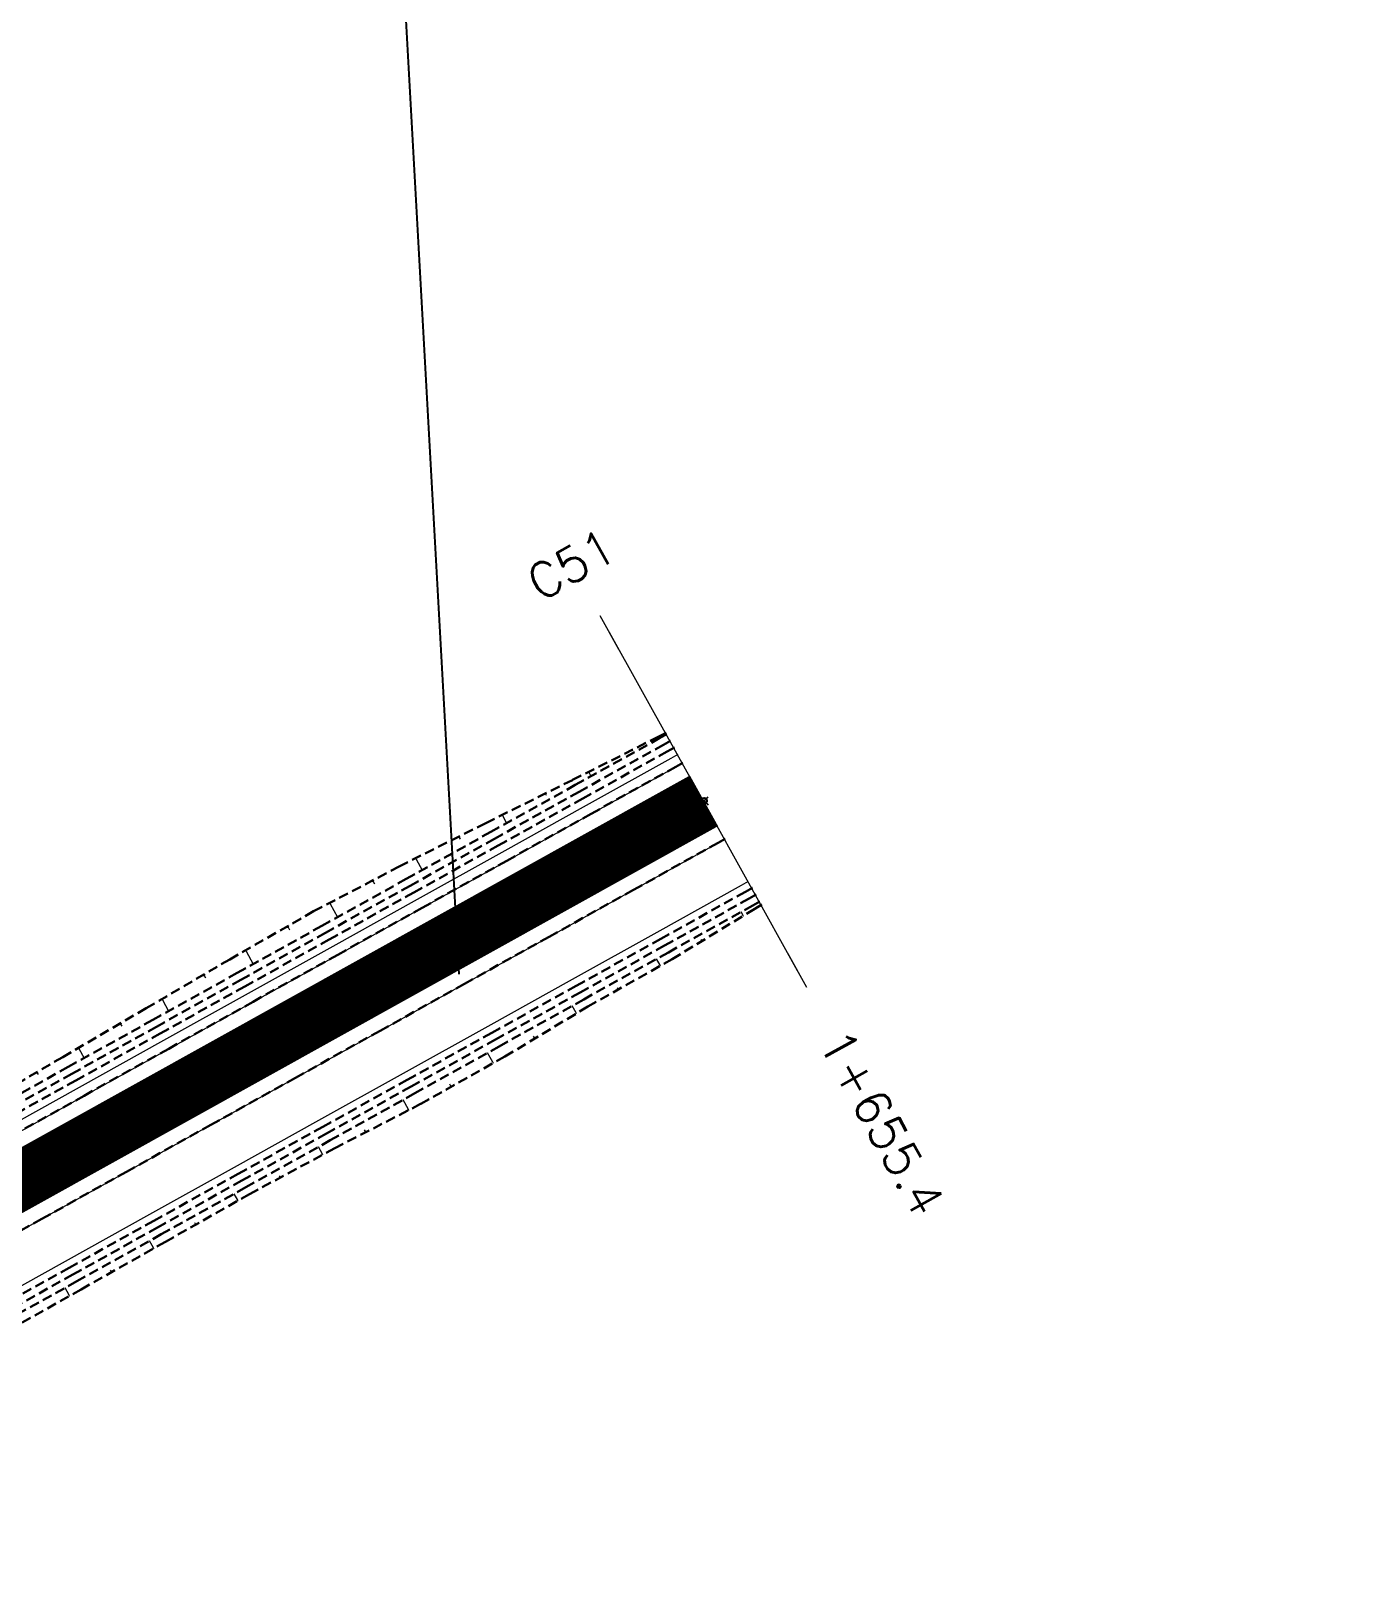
# Model space of a CAD drawing. Header units: metres. Extents: x 544752 to 548977, y 1840603 to 1844608.
# Drawn here: x 548518.8 to 548587.6, y 1842109 to 1842189.5 of the extents above; entities that cross this region are included whole.
import ezdxf

# ---------------------------------------------------------------- set-up
doc = ezdxf.new("R2010")
doc.units = ezdxf.units.M
doc.header["$MEASUREMENT"] = 0
for name, pattern in [('ACAD_ISO02W100', [15, 12, -3]), ('Anordnung Grundriss$0$GESTRICHELT', [0.75, 0.5, -0.25]), ('HIDDEN', [0.375, 0.25, -0.125])]:
    doc.linetypes.add(name, pattern=pattern)
doc.layers.add('C-ROAD', color=7, linetype='Continuous')
for name, color, linetype, lineweight in [('C-ROAD-CORR', 5, 'Continuous', 0), ('C-ROAD-MARK', 212, 'Continuous', 0), ('C-ROAD-SAMP', 150, 'HIDDEN', 0), ('C-ROAD-SAMP-TEXT', 11, 'Continuous', 0), ('C-TOPO-FEAT', 94, 'Continuous', 5)]:
    doc.layers.add(name, color=color, linetype=linetype, lineweight=lineweight)
doc.dimstyles.get("Standard").update_dxf_attribs({"dimtxt": 0.18, "dimasz": 0.18, "dimexe": 0.18, "dimexo": 0.0625, "dimgap": 0.09, "dimtad": 0, "dimtih": 1, "dimtoh": 1, "dimdec": 4, "dimzin": 0, "dimdsep": 46, "dimtxsty": 'Standard', "dimcen": 0.09, "dimadec": 0, "dimazin": 0, "dimtfac": 1, "dimtdec": 4, "dimtofl": 0, "dimtmove": 0, "dimatfit": 3, "dimfxl": 1, "dimtolj": 1, "dimtzin": 0, "dimarcsym": 0})

msp = doc.modelspace()

# ---------------------------------------------------------------- linework, layer by layer
at = {"layer": 'C-ROAD', "color": 1, "linetype": 'ACAD_ISO02W100', "lineweight": 60, "ltscale": 0.1, "const_width": 3, "flags": 128}
msp.add_lwpolyline([(548483.034291883, 1842110.506499332), (548553.6126586357, 1842149.745267459)], dxfattribs=at)
at = {"layer": 'C-ROAD-CORR', "color": 160, "linetype": 'Continuous'}
for p, q in [((548549.8815786501, 1842152.355410605, 520.3179427763288), (548549.8951031736, 1842152.331084184, 520.2901095683429)), ((548547.6547178626, 1842151.242665217, 520.2386954093218), (548547.6356271808, 1842151.232051556, 520.2386954093218)), ((548547.654100471, 1842151.238156729, 520.2350549578458), (548547.6397824595, 1842151.230196483, 520.2350549578458)), ((548547.6534830792, 1842151.233648241, 520.2314145063698), (548547.6439377383, 1842151.228341411, 520.2314145063698)), ((548547.6528656875, 1842151.229139753, 520.2277740548938), (548547.6480930169, 1842151.226486338, 520.2277740548938)), ((548547.6522482957, 1842151.224631265, 520.2241336034177), (548547.7684867699, 1842151.015554323, 519.9849170683208)), ((548545.4195112188, 1842150.100717705, 520.1380076453161), (548545.4515566019, 1842150.043078005, 520.0720588657409)), ((548543.1893922993, 1842149.014715025, 520.0837599134586), (548543.153562636, 1842148.994795155, 520.0837599134586)), ((548543.1882335696, 1842149.006253431, 520.0769274623464), (548543.1613613222, 1842148.991313529, 520.0769274623464)), ((548543.18707484, 1842148.997791837, 520.0700950112341), (548543.1691600083, 1842148.987831902, 520.0700950112341)), ((548543.1859161103, 1842148.989330242, 520.0632625601219), (548543.1769586945, 1842148.984350275, 520.0632625601219)), ((548543.1847573806, 1842148.980868648, 520.0564301090096), (548543.4029154023, 1842148.588470069, 519.6074651133627)), ((548540.9524193483, 1842147.856140929, 519.9693951299296), (548541.0040433507, 1842147.763285369, 519.8631539298292)), ((548538.7282257938, 1842146.777434325, 519.9186137212199), (548538.6764226371, 1842146.748633828, 519.9186137212199)), ((548538.7265504821, 1842146.765200404, 519.9087352433895), (548538.6876981145, 1842146.74360003, 519.9087352433895)), ((548538.7248751704, 1842146.752966482, 519.8988567655591), (548538.698973592, 1842146.738566233, 519.8988567655591)), ((548538.7231998587, 1842146.74073256, 519.8889782877287), (548538.7102490695, 1842146.733532436, 519.8889782877287)), ((548538.721524547, 1842146.728498639, 519.8790998098983), (548539.0369412467, 1842146.16116188, 519.229978332914)), ((548536.5017502498, 1842145.579012139, 519.7642412643714), (548536.5695375619, 1842145.457083801, 519.6247362849113)), ((548534.2967466861, 1842144.475350168, 519.6822156698491), (548534.2343158966, 1842144.440641129, 519.6822156698491)), ((548534.2947276771, 1842144.460606406, 519.6703105812683), (548534.2479045851, 1842144.434574627, 519.6703105812683)), ((548534.2927086682, 1842144.445862645, 519.6584054926874), (548534.2614932735, 1842144.428508125, 519.6584054926874)), ((548534.2906896593, 1842144.431118883, 519.6465004041065), (548534.2750819619, 1842144.422441624, 519.6465004041065)), ((548534.2886706503, 1842144.416375122, 519.6345953155256), (548534.6687963959, 1842143.732646872, 518.8523038718522)), ((548555.6330446722, 1842143.813012609, 520.3764371209772), (548555.5278129146, 1842144.002291884, 520.1598721961165)), ((548555.6308089503, 1842143.796686307, 520.3896200575164), (548555.6480919198, 1842143.806294952, 520.3896200575164)), ((548555.6313678807, 1842143.800767883, 520.3863243233816), (548555.644330108, 1842143.807974366, 520.3863243233816)), ((548555.6319268112, 1842143.804849458, 520.3830285892468), (548555.6405682961, 1842143.809653781, 520.3830285892468)), ((548555.6324857417, 1842143.808931034, 520.379732855112), (548555.6368064841, 1842143.811333195, 520.379732855112)), ((548532.1022748115, 1842143.204966586, 519.4493282391514), (548532.1759523724, 1842143.072443519, 519.2977012416097)), ((548553.4937993219, 1842142.519827433, 520.278427809979), (548553.4649877062, 1842142.571650588, 520.2191340612173)), ((548529.9397918151, 1842142.021106151, 519.2765016368967), (548529.8794616836, 1842141.987564994, 519.2765016368967)), ((548529.9378407415, 1842142.006858484, 519.264997128179), (548529.8925931427, 1842141.981702617, 519.264997128179)), ((548529.9358896677, 1842141.992610818, 519.2534926194612), (548529.9057246019, 1842141.97584024, 519.2534926194612)), ((548529.9339385941, 1842141.978363151, 519.2419881107435), (548529.9188560611, 1842141.969977862, 519.2419881107435)), ((548529.9319875203, 1842141.964115485, 519.2304836020257), (548530.2993228764, 1842141.303393176, 518.4745145326784)), ((548551.3436846707, 1842141.245126624, 520.1589423462066), (548551.1606612126, 1842141.574329027, 519.7822836037722)), ((548551.3397962102, 1842141.21673124, 520.1818706588216), (548551.369855471, 1842141.233442994, 520.1818706588216)), ((548551.3407683253, 1842141.223830086, 520.1761385806678), (548551.363312771, 1842141.236363902, 520.1761385806678)), ((548551.3417404405, 1842141.230928932, 520.1704065025141), (548551.3567700709, 1842141.239284809, 520.1704065025141)), ((548551.3427125555, 1842141.238027778, 520.1646744243603), (548551.3502273709, 1842141.242205717, 520.1646744243603)), ((548527.7681720228, 1842140.712118465, 518.998770792045), (548527.8350276251, 1842140.591865984, 518.8611832536462)), ((548525.6151058654, 1842139.50333451, 518.7996142364962), (548525.562232732, 1842139.473939148, 518.7996142364962)), ((548525.6133959506, 1842139.490847901, 518.7895317220069), (548525.5737411006, 1842139.468801379, 518.7895317220069)), ((548525.6116860359, 1842139.478361291, 518.7794492075177), (548525.5852494693, 1842139.463663611, 518.7794492075177)), ((548525.6099761212, 1842139.465874682, 518.7693666930285), (548525.5967578378, 1842139.458525842, 518.7693666930285)), ((548525.6082662065, 1842139.453388073, 518.7592841785392), (548525.9301977328, 1842138.874333163, 518.0967553144524)), ((548549.1652834952, 1842140.018529968, 519.9835668382838), (548549.1287031065, 1842140.084326735, 519.90828510478)), ((548546.9960616736, 1842138.776225622, 519.8264098222827), (548546.7910411756, 1842139.144993873, 519.4044815965276)), ((548546.9917058707, 1842138.744417481, 519.852093819945), (548547.025377864, 1842138.763137772, 519.852093819945)), ((548546.9927948215, 1842138.752369516, 519.8456728205294), (548547.0180488164, 1842138.766409734, 519.8456728205294)), ((548546.9938837722, 1842138.760321551, 519.8392518211139), (548547.0107197688, 1842138.769681697, 519.8392518211139)), ((548546.994972723, 1842138.768273587, 519.8328308216983), (548547.0033907212, 1842138.772953659, 519.8328308216983)), ((548523.4483603904, 1842138.194657681, 518.519797564995), (548523.505726349, 1842138.091474124, 518.4017395300134)), ((548521.2942492302, 1842136.978242621, 518.3144791502325), (548521.2494543594, 1842136.953338452, 518.3144791502325)), ((548521.2928005662, 1842136.967663788, 518.3059371005279), (548521.259204413, 1842136.948985661, 518.3059371005279)), ((548521.2913519022, 1842136.957084955, 518.2973950508233), (548521.2689544667, 1842136.94463287, 518.2973950508233)), ((548521.2899032381, 1842136.946506122, 518.2888530011187), (548521.2787045204, 1842136.94028008, 518.2888530011187)), ((548521.2884545741, 1842136.935927289, 518.2803109514141), (548521.5611995428, 1842136.445343732, 517.7190070727743)), ((548544.8507324655, 1842137.493036288, 519.7166730696362), (548544.8037646078, 1842137.577516888, 519.6200141253537)), ((548542.6961007573, 1842136.225775443, 519.5884649812623), (548542.4231963981, 1842136.716645694, 519.026833080117)), ((548542.6903027147, 1842136.183435383, 519.6226531477745), (548542.7351237636, 1842136.208354105, 519.6226531477745)), ((548542.6917522254, 1842136.194020397, 519.6141061061464), (548542.725368012, 1842136.212709439, 519.6141061061464)), ((548542.6932017361, 1842136.204605412, 519.6055590645184), (548542.7156122604, 1842136.217064774, 519.6055590645184)), ((548542.6946512467, 1842136.215190428, 519.5970120228903), (548542.7058565089, 1842136.221420108, 519.5970120228903)), ((548519.1285487579, 1842135.677196897, 518.0408243378831), (548519.1764250728, 1842135.591082264, 517.9422958063253)), ((548540.5171153108, 1842135.000215029, 519.4118993461551), (548540.4633055731, 1842135.097002049, 519.3011599452061)), ((548538.3269696782, 1842133.795408522, 519.211796745011), (548538.0535116876, 1842134.287274584, 518.6490254811442)), ((548538.321159873, 1842133.752982568, 519.2460542678375), (548538.3660718485, 1842133.777951843, 519.2460542678375)), ((548538.3226123243, 1842133.763589057, 519.2374898871309), (548538.356296306, 1842133.782316013, 519.2374898871309)), ((548538.3240647756, 1842133.774195545, 519.2289255064243), (548538.3465207634, 1842133.786680182, 519.2289255064243)), ((548538.3255172268, 1842133.784802034, 519.2203611257177), (548538.3367452208, 1842133.791044352, 519.2203611257177)), ((548536.1076027974, 1842132.644942959, 518.9500661811516), (548536.061678764, 1842132.727546043, 518.8555554070425)), ((548533.8934990787, 1842131.484445363, 518.699640369188), (548533.6853885385, 1842131.858771641, 518.2713528964355)), ((548533.8890776256, 1842131.452157814, 518.7257114726997), (548533.9232571187, 1842131.471160254, 518.7257114726997)), ((548533.8901829888, 1842131.460229701, 518.7191936968218), (548533.9158176087, 1842131.474481531, 518.7191936968218)), ((548533.8912883521, 1842131.468301588, 518.7126759209439), (548533.9083780987, 1842131.477802809, 518.7126759209439)), ((548533.8923937154, 1842131.476373476, 518.706158145066), (548533.9009385887, 1842131.481124086, 518.706158145066)), ((548531.693244299, 1842130.297550518, 518.4789607094953), (548531.6560723496, 1842130.364411319, 518.402461555539)), ((548529.4996927427, 1842129.098511695, 518.2721489635701), (548529.3157251148, 1842129.429412366, 517.8935471379434)), ((548529.4957842228, 1842129.069969825, 518.2951955573035), (548529.5259985516, 1842129.086767792, 518.2951955573035)), ((548529.4967613529, 1842129.077105293, 518.2894339088701), (548529.5194220993, 1842129.089703768, 518.2894339088701)), ((548529.4977384828, 1842129.08424076, 518.2836722604368), (548529.5128456472, 1842129.092639743, 518.2836722604368)), ((548529.4987156128, 1842129.091376227, 518.2779106120034), (548529.5062691949, 1842129.095575719, 518.2779106120034)), ((548527.3237959056, 1842127.867488483, 518.1018620514097), (548527.2865565793, 1842127.934470474, 518.0252242368554)), ((548525.1474033793, 1842126.637340752, 517.9305685087536), (548524.945823386, 1842126.999920603, 517.5157207753299)), ((548525.1431206724, 1842126.606066392, 517.9558214962683), (548525.1762276067, 1842126.624472532, 517.9558214962683)), ((548525.1441913492, 1842126.613884982, 517.9495082493896), (548525.1690215499, 1842126.627689587, 517.9495082493896)), ((548525.1452620259, 1842126.621703572, 517.943195002511), (548525.161815493, 1842126.630906642, 517.943195002511)), ((548525.1463327026, 1842126.629522162, 517.9368817556323), (548525.1546094362, 1842126.634123697, 517.9368817556323)), ((548522.9697049032, 1842125.409499578, 517.7566228828096), (548522.9294103899, 1842125.481976903, 517.6736975523661)), ((548520.7920050065, 1842124.181660918, 517.582674367383), (548520.5758787488, 1842124.570404985, 517.1378907028206)), ((548520.7874132538, 1842124.148129761, 517.6097496420458), (548520.8229092258, 1842124.167864112, 517.6097496420458)), ((548520.7885611919, 1842124.156512551, 517.6029808233801), (548520.8151831711, 1842124.171313313, 517.6029808233801)), ((548520.7897091301, 1842124.16489534, 517.5962120047144), (548520.8074571162, 1842124.174762515, 517.5962120047144)), ((548520.7908570683, 1842124.173278129, 517.5894431860487), (548520.7997310613, 1842124.178211717, 517.5894431860487))]:
    msp.add_line(p, q, dxfattribs=at)
at = {"layer": 'C-ROAD-CORR', "color": 5, "linetype": 'Anordnung Grundriss$0$GESTRICHELT', "lineweight": 30, "extrusion": (-0.3435925263957108, 0.6180163240756325, -0.7071067804660452), "const_width": 0.1, "elevation": 949634.6670671183}
msp.add_lwpolyline([(-1374562.625933805, 950370.5213467261), (-1374562.637576944, 950370.5058225403), (-1374562.649220084, 950370.5213467256)], dxfattribs=at)
at = {"layer": 'C-ROAD-CORR', "color": 5, "linetype": 'Anordnung Grundriss$0$GESTRICHELT', "lineweight": 30, "extrusion": (-0.343592524371405, 0.6180163257113888, -0.7071067800200194), "const_width": 0.1, "elevation": 949634.9381204371}
msp.add_lwpolyline([(-1374557.609654042, 950370.5579941181), (-1374557.637241622, 950370.5212106784), (-1374557.664829202, 950370.5579941181)], dxfattribs=at)
at = {"layer": 'C-ROAD-CORR', "color": 5, "linetype": 'Anordnung Grundriss$0$GESTRICHELT', "lineweight": 30, "extrusion": (-0.3435925242500419, 0.6180163242564226, -0.7071067813506422), "const_width": 0.1, "elevation": 949635.2024073898}
msp.add_lwpolyline([(-1374552.599001362, 950370.6098757739), (-1374552.643443997, 950370.5506189265), (-1374552.687886633, 950370.6098757745)], dxfattribs=at)
at = {"layer": 'C-ROAD-CORR', "color": 5, "linetype": 'Anordnung Grundriss$0$GESTRICHELT', "lineweight": 30, "extrusion": (-0.3435925250802802, 0.6180163234941826, -0.7071067816134214), "const_width": 0.1, "elevation": 949635.4675272341}
msp.add_lwpolyline([(-1374547.590765749, 950370.6041234607), (-1374547.649123231, 950370.5263134835), (-1374547.707480714, 950370.6041234607)], dxfattribs=at)
at = {"layer": 'C-ROAD-CORR', "color": 5, "linetype": 'Anordnung Grundriss$0$GESTRICHELT', "lineweight": 30, "extrusion": (-0.3435925257132916, 0.6180163241547023, -0.7071067807285341), "const_width": 0.1, "elevation": 949635.7355023448}
msp.add_lwpolyline([(-1374542.587383543, 950370.4311277433), (-1374542.650811887, 950370.3465566176), (-1374542.714240231, 950370.4311277429)], dxfattribs=at)
at = {"layer": 'C-ROAD-CORR', "color": 5, "linetype": 'Anordnung Grundriss$0$GESTRICHELT', "lineweight": 30, "extrusion": (-0.3435925255382715, 0.6180163232884619, 0.707106781570679), "const_width": 0.1, "elevation": 950363.1591543515}
msp.add_lwpolyline([(-1374561.039550074, -949627.3423061458), (-1374561.014746416, -949627.375377691), (-1374560.989942757, -949627.3423061459)], dxfattribs=at)
at = {"layer": 'C-ROAD-CORR', "color": 5, "linetype": 'Anordnung Grundriss$0$GESTRICHELT', "lineweight": 30, "extrusion": (-0.3435925251157848, 0.6180163242393509, -0.7071067809448869), "const_width": 0.1, "elevation": 949636.0031226338}
msp.add_lwpolyline([(-1374537.592841828, 950370.0543143068), (-1374537.650397209, 950369.9775737978), (-1374537.707952591, 950370.054314307)], dxfattribs=at)
at = {"layer": 'C-ROAD-CORR', "color": 5, "linetype": 'Anordnung Grundriss$0$GESTRICHELT', "lineweight": 30, "extrusion": (-0.3435925241199195, 0.6180163251280479, 0.7071067806520636), "const_width": 0.1, "elevation": 950362.8962255128}
msp.add_lwpolyline([(-1374556.043617555, -949627.4849879589), (-1374556.01212583, -949627.5269769254), (-1374555.980634105, -949627.4849879583)], dxfattribs=at)
at = {"layer": 'C-ROAD-CORR', "color": 5, "linetype": 'Anordnung Grundriss$0$GESTRICHELT', "lineweight": 30, "extrusion": (-0.3435925238959879, 0.6180163243951848, -0.7071067814014025), "const_width": 0.1, "elevation": 949636.2711868957}
msp.add_lwpolyline([(-1374532.600028542, 950369.6353420673), (-1374532.649414376, 950369.5694942891), (-1374532.69880021, 950369.6353420672)], dxfattribs=at)
at = {"layer": 'C-ROAD-CORR', "color": 5, "linetype": 'Anordnung Grundriss$0$GESTRICHELT', "lineweight": 30, "extrusion": (-0.3435925251385033, 0.6180163242574586, 0.7071067809180216), "const_width": 0.1, "elevation": 950362.6269919296}
msp.add_lwpolyline([(-1374551.056936424, -949627.5819904855), (-1374551.01650222, -949627.635902756), (-1374550.976068018, -949627.5819904854)], dxfattribs=at)
at = {"layer": 'C-ROAD-CORR', "color": 5, "linetype": 'Anordnung Grundriss$0$GESTRICHELT', "lineweight": 30, "extrusion": (-0.3435925263010199, 0.6180163228205177, -0.7071067816090358), "const_width": 0.1, "elevation": 949636.534075169}
msp.add_lwpolyline([(-1374527.61483238, 950369.2105250898), (-1374527.656048666, 950369.1555700423), (-1374527.697264951, 950369.2105250898)], dxfattribs=at)
at = {"layer": 'C-ROAD-CORR', "color": 5, "linetype": 'Anordnung Grundriss$0$GESTRICHELT', "lineweight": 30, "extrusion": (-0.3435925259206425, 0.6180163233670657, 0.7071067813161795), "const_width": 0.1, "elevation": 950362.3578095406}
msp.add_lwpolyline([(-1374546.066040601, -949627.7370395935), (-1374546.019716286, -949627.7988053473), (-1374545.97339197, -949627.7370395934)], dxfattribs=at)
at = {"layer": 'C-ROAD-CORR', "color": 5, "linetype": 'Anordnung Grundriss$0$GESTRICHELT', "lineweight": 30, "extrusion": (-0.3435925247219347, 0.6180163251662824, 0.7071067803261194), "const_width": 0.1, "elevation": 950362.0946945514}
msp.add_lwpolyline([(-1374541.05719729, -949628.1334466889), (-1374541.017661706, -949628.1861608009), (-1374540.978126122, -949628.1334466889)], dxfattribs=at)
at = {"layer": 'C-ROAD-CORR', "color": 5, "linetype": 'Anordnung Grundriss$0$GESTRICHELT', "lineweight": 30, "extrusion": (-0.343592526045825, 0.6180163227367497, 0.7071067818062523), "const_width": 0.1, "elevation": 950361.8223854654}
msp.add_lwpolyline([(-1374536.05529466, -949628.5414045744), (-1374536.023293666, -949628.5840725669), (-1374535.991292672, -949628.5414045751)], dxfattribs=at)
at = {"layer": 'C-ROAD-CORR', "color": 5, "linetype": 'Anordnung Grundriss$0$GESTRICHELT', "lineweight": 30, "extrusion": (-0.3435925266779259, 0.6180163234746368, 0.7071067808541877), "const_width": 0.1, "elevation": 950361.5562403186}
msp.add_lwpolyline([(-1374531.055993078, -949628.8059219356), (-1374531.023934079, -949628.8486672675), (-1374530.991875081, -949628.805921936)], dxfattribs=at)
at = {"layer": 'C-ROAD-CORR', "color": 5, "linetype": 'Anordnung Grundriss$0$GESTRICHELT', "lineweight": 30, "extrusion": (-0.3435925249574255, 0.6180163230687108, 0.7071067820449837), "const_width": 0.1, "elevation": 950361.289271809}
msp.add_lwpolyline([(-1374526.056265368, -949629.0268880895), (-1374526.021576187, -949629.0731403307), (-1374525.986887005, -949629.0268880894)], dxfattribs=at)
at = {"layer": 'C-ROAD-CORR', "color": 1, "linetype": 'Anordnung Grundriss$0$GESTRICHELT', "lineweight": 30}
for points in [[(548481.1149347087, 1842113.958827248, 514.2679118626395), (548481.4061211367, 1842114.120715334, 514.2898490074448), (548485.7761564731, 1842116.550281378, 514.633300200479), (548489.2248898917, 1842118.467640155, 514.9231752637601), (548490.1461918093, 1842118.979847421, 515.0028320098367), (548494.5162271456, 1842121.409413465, 515.3806699242906), (548498.8862624819, 1842123.838979508, 515.7585078387444), (548503.2562978182, 1842126.268545552, 516.1363457531984), (548507.6263331545, 1842128.698111595, 516.5141836676523), (548511.9963684907, 1842131.127677639, 516.8920215821062), (548516.366403827, 1842133.557243682, 517.2698594965601), (548520.7364391633, 1842135.986809725, 517.6476974110141), (548525.1064744996, 1842138.416375769, 518.0255353254679), (548529.4765098359, 1842140.845941812, 518.4033732399218), (548533.8465451722, 1842143.275507856, 518.7812111543757), (548538.2165805085, 1842145.705073899, 519.1590490688296), (548542.5866158447, 1842148.134639943, 519.5368869832836), (548546.956651181, 1842150.564205986, 519.9147248977374), (548551.3266865173, 1842152.99377203, 520.2925628121914), (548551.693301461, 1842153.197595374, 520.3242607311113)], [(548485.7578445424, 1842116.583218858, 514.6709858000772), (548489.1895481272, 1842118.531209021, 514.995907932297), (548490.1073277997, 1842119.049751714, 515.0828133910981), (548494.4606559784, 1842121.509368749, 515.4950343130408), (548498.8139841573, 1842123.968985784, 515.9072552349973), (548503.1673123359, 1842126.428602819, 516.319476156947), (548507.5016518077, 1842128.922374645, 516.7707754716496), (548511.8187453607, 1842131.447166527, 517.2575665534197), (548516.1358389138, 1842133.971958409, 517.7443576351899), (548520.4529324672, 1842136.49675029, 518.2311487168679), (548524.7700260201, 1842139.021542172, 518.7179397987301), (548529.0871195735, 1842141.546334054, 519.2047308804082), (548533.425840409, 1842144.032225166, 519.6470134326422), (548537.8578178475, 1842146.35037659, 519.8973756970619), (548542.3309062918, 1842148.594582073, 520.0631323049666), (548546.8131056079, 1842150.822399925, 520.2101389150869), (548551.2825222244, 1842153.073209887, 520.3834520740633), (548551.657474552, 1842153.262036865, 520.3979918178246)], [(548516.8069092567, 1842122.475007673, 516.8120215821061), (548521.176944593, 1842124.904573716, 517.1898594965601), (548525.5469799293, 1842127.334139759, 517.567697411014), (548529.9170152656, 1842129.763705803, 517.9455353254679), (548534.2870506019, 1842132.193271847, 518.3233732399218), (548538.6570859381, 1842134.62283789, 518.7012111543756), (548543.0271212745, 1842137.052403933, 519.0790490688296), (548547.3971566107, 1842139.481969977, 519.4568869832835), (548551.767191947, 1842141.91153602, 519.8347248977374), (548556.1372272833, 1842144.341102064, 520.2125628121913), (548556.503842227, 1842144.544925408, 520.2442607311112)], [(548517.0529730576, 1842122.032415257, 517.3184161323487), (548521.4073644321, 1842124.490119932, 517.6640590757391), (548525.7617448274, 1842126.947844357, 518.0096794236078), (548530.1123009827, 1842129.412447402, 518.3474295600394), (548534.5155724223, 1842131.78223201, 518.7936667330954), (548538.9618870973, 1842134.074595195, 519.3284860536945), (548543.3190062625, 1842136.527393422, 519.679742737199), (548547.6063014531, 1842139.10578331, 519.8873030298516), (548551.96217652, 1842141.560819284, 520.2359993835016), (548556.2372192435, 1842144.161247558, 520.4183443351448), (548556.5954395476, 1842144.380170255, 520.432766247651)]]:
    msp.add_polyline3d(points, dxfattribs=at)
at = {"layer": 'C-ROAD-CORR', "color": 11, "linetype": 'Anordnung Grundriss$0$GESTRICHELT', "lineweight": 30}
for points in [[(548516.1358389138, 1842133.971958409, 517.7443576351899), (548520.4529324672, 1842136.49675029, 518.2311487168679), (548524.7700260201, 1842139.021542172, 518.7179397987301), (548529.0871195735, 1842141.546334054, 519.2047308804082), (548533.425840409, 1842144.032225166, 519.6470134326422), (548537.8578178475, 1842146.35037659, 519.8973756970619), (548542.3309062918, 1842148.594582073, 520.0631323049666), (548546.8131056079, 1842150.822399925, 520.2101389150869), (548551.2825222244, 1842153.073209887, 520.3834520740633), (548551.657474552, 1842153.262036865, 520.3979918178246)], [(548517.0529730576, 1842122.032415257, 517.3184161323487), (548521.4073644321, 1842124.490119932, 517.6640590757391), (548525.7617448274, 1842126.947844357, 518.0096794236078), (548530.1123009827, 1842129.412447402, 518.3474295600394), (548534.5155724223, 1842131.78223201, 518.7936667330954), (548538.9618870973, 1842134.074595195, 519.3284860536945), (548543.3190062625, 1842136.527393422, 519.679742737199), (548547.6063014531, 1842139.10578331, 519.8873030298516), (548551.96217652, 1842141.560819284, 520.2359993835016), (548556.2372192435, 1842144.161247558, 520.4183443351448), (548556.5954395476, 1842144.380170255, 520.432766247651)]]:
    msp.add_polyline3d(points, dxfattribs=at)
at = {"layer": 'C-ROAD-CORR', "color": 92, "linetype": 'Anordnung Grundriss$0$GESTRICHELT', "lineweight": 30}
for points in [[(548481.3092999922, 1842113.609224421, 513.8679118626395), (548481.6004864202, 1842113.771112507, 513.8898490074448), (548485.9705217566, 1842116.200678551, 514.233300200479), (548489.4192551752, 1842118.118037328, 514.5231752637601), (548490.3405570928, 1842118.630244594, 514.6028320098367), (548494.710592429, 1842121.059810638, 514.9806699242906), (548499.0806277654, 1842123.489376681, 515.3585078387445), (548503.4506631016, 1842125.918942725, 515.7363457531984), (548507.820698438, 1842128.348508768, 516.1141836676524), (548512.1907337742, 1842130.778074812, 516.4920215821062), (548516.5607691105, 1842133.207640855, 516.8698594965601), (548520.9308044468, 1842135.637206899, 517.2476974110141), (548525.300839783, 1842138.066772942, 517.6255353254679), (548529.6708751194, 1842140.496338986, 518.0033732399219), (548534.0409104556, 1842142.925905029, 518.3812111543757), (548538.410945792, 1842145.355471072, 518.7590490688297), (548542.7809811282, 1842147.785037116, 519.1368869832836), (548547.1510164645, 1842150.21460316, 519.5147248977374), (548551.5210518008, 1842152.644169203, 519.8925628121914), (548551.8876667445, 1842152.847992548, 519.9242607311113)], [(548481.5036652756, 1842113.259621594, 513.8679118626395), (548481.7948517037, 1842113.421509681, 513.8898490074448), (548486.16488704, 1842115.851075724, 514.233300200479), (548489.6136204586, 1842117.768434501, 514.5231752637601), (548490.5349223763, 1842118.280641767, 514.6028320098367), (548494.9049577125, 1842120.710207811, 514.9806699242906), (548499.2749930489, 1842123.139773854, 515.3585078387445), (548503.6450283851, 1842125.569339898, 515.7363457531984), (548508.0150637215, 1842127.998905941, 516.1141836676524), (548512.3850990577, 1842130.428471985, 516.4920215821062), (548516.7551343939, 1842132.858038028, 516.8698594965601), (548521.1251697303, 1842135.287604072, 517.2476974110141), (548525.4952050665, 1842137.717170115, 517.6255353254679), (548529.8652404029, 1842140.146736159, 518.0033732399219), (548534.2352757391, 1842142.576302202, 518.3812111543757), (548538.6053110755, 1842145.005868246, 518.7590490688297), (548542.9753464117, 1842147.435434289, 519.1368869832836), (548547.3453817479, 1842149.865000333, 519.5147248977374), (548551.7154170843, 1842152.294566376, 519.8925628121914), (548552.082032028, 1842152.498389721, 519.9242607311113)], [(548516.4181786898, 1842123.174213327, 516.4120215821061), (548520.788214026, 1842125.60377937, 516.7898594965601), (548525.1582493624, 1842128.033345413, 517.167697411014), (548529.5282846986, 1842130.462911457, 517.5455353254679), (548533.898320035, 1842132.8924775, 517.9233732399218), (548538.2683553712, 1842135.322043544, 518.3012111543757), (548542.6383907076, 1842137.751609587, 518.6790490688296), (548547.0084260438, 1842140.181175631, 519.0568869832836), (548551.37846138, 1842142.610741674, 519.4347248977374), (548555.7484967164, 1842145.040307718, 519.8125628121913), (548556.1151116601, 1842145.244131062, 519.8442607311113)], [(548516.6125439733, 1842122.8246105, 516.4120215821061), (548520.9825793095, 1842125.254176543, 516.7898594965601), (548525.3526146458, 1842127.683742587, 517.167697411014), (548529.7226499821, 1842130.11330863, 517.5455353254679), (548534.0926853184, 1842132.542874674, 517.9233732399218), (548538.4627206547, 1842134.972440717, 518.3012111543757), (548542.832755991, 1842137.40200676, 518.6790490688296), (548547.2027913273, 1842139.831572804, 519.0568869832836), (548551.5728266635, 1842142.261138848, 519.4347248977374), (548555.9428619999, 1842144.690704891, 519.8125628121913), (548556.3094769436, 1842144.894528236, 519.8442607311113)]]:
    msp.add_polyline3d(points, dxfattribs=at)
at = {"layer": 'C-ROAD-CORR', "color": 5, "linetype": 'Anordnung Grundriss$0$GESTRICHELT', "lineweight": 30}
for points in [[(548517.1924562817, 1842132.071431668, 517.2898594965601), (548521.5624916181, 1842134.500997711, 517.667697411014), (548525.9325269543, 1842136.930563755, 518.0455353254679), (548530.3025622907, 1842139.360129798, 518.4233732399218), (548534.6725976269, 1842141.789695841, 518.8012111543757), (548539.0426329633, 1842144.219261885, 519.1790490688296), (548543.4126682995, 1842146.648827928, 519.5568869832836), (548547.7827036357, 1842149.078393972, 519.9347248977374), (548552.1527389721, 1842151.507960015, 520.3125628121913), (548552.5193539158, 1842151.71178336, 520.3442607311113)], [(548515.0090303846, 1842125.708833822, 516.9120215821061), (548519.3790657208, 1842128.138399865, 517.2898594965601), (548523.7491010572, 1842130.567965908, 517.667697411014), (548528.1191363934, 1842132.997531952, 518.0455353254679), (548532.4891717298, 1842135.427097996, 518.4233732399218), (548536.859207066, 1842137.856664039, 518.8012111543757), (548541.2292424024, 1842140.286230082, 519.1790490688296), (548545.5992777386, 1842142.715796126, 519.5568869832836), (548549.9693130748, 1842145.145362169, 519.9347248977374), (548554.3393484112, 1842147.574928213, 520.3125628121913), (548554.7059633549, 1842147.778751557, 520.3442607311113)]]:
    msp.add_polyline3d(points, dxfattribs=at)
at = {"layer": 'C-ROAD-CORR', "color": 160, "linetype": 'Anordnung Grundriss$0$GESTRICHELT', "lineweight": 30}
for points in [[(548517.1924562817, 1842132.071431668, 517.1398594965601), (548521.5624916181, 1842134.500997711, 517.5176974110141), (548525.9325269543, 1842136.930563755, 517.8955353254679), (548530.3025622907, 1842139.360129798, 518.2733732399219), (548534.6725976269, 1842141.789695841, 518.6512111543757), (548539.0426329633, 1842144.219261885, 519.0290490688296), (548543.4126682995, 1842146.648827928, 519.4068869832836), (548547.7827036357, 1842149.078393972, 519.7847248977374), (548552.1527389721, 1842151.507960015, 520.1625628121914), (548552.5193539158, 1842151.71178336, 520.1942607311113)], [(548515.0090303846, 1842125.708833822, 516.7620215821062), (548519.3790657208, 1842128.138399865, 517.1398594965601), (548523.7491010572, 1842130.567965908, 517.5176974110141), (548528.1191363934, 1842132.997531952, 517.8955353254679), (548532.4891717298, 1842135.427097996, 518.2733732399219), (548536.859207066, 1842137.856664039, 518.6512111543757), (548541.2292424024, 1842140.286230082, 519.0290490688296), (548545.5992777386, 1842142.715796126, 519.4068869832836), (548549.9693130748, 1842145.145362169, 519.7847248977374), (548554.3393484112, 1842147.574928213, 520.1625628121914), (548554.7059633549, 1842147.778751557, 520.1942607311113)]]:
    msp.add_polyline3d(points, dxfattribs=at)
at = {"layer": 'C-ROAD-CORR', "color": 150, "linetype": 'Anordnung Grundriss$0$GESTRICHELT', "lineweight": 30}
msp.add_polyline3d([(548518.2857610013, 1842130.104915766, 517.3573594965601), (548522.6557963376, 1842132.53448181, 517.735197411014), (548527.0258316739, 1842134.964047853, 518.1130353254679), (548531.3958670102, 1842137.393613897, 518.4908732399218), (548535.7659023465, 1842139.82317994, 518.8687111543757), (548540.1359376828, 1842142.252745984, 519.2465490688296), (548544.505973019, 1842144.682312027, 519.6243869832836), (548548.8760083553, 1842147.111878071, 520.0022248977374), (548553.2460436916, 1842149.541444114, 520.3800628121913), (548553.6126586354, 1842149.745267459, 520.4117607311113)], dxfattribs=at)
msp.add_polyline3d([(548518.2857610013, 1842130.104915766, 517.3573594965601), (548522.6557963376, 1842132.53448181, 517.735197411014), (548527.0258316739, 1842134.964047853, 518.1130353254679), (548531.3958670102, 1842137.393613897, 518.4908732399218), (548535.7659023465, 1842139.82317994, 518.8687111543757), (548540.1359376828, 1842142.252745984, 519.2465490688296), (548544.505973019, 1842144.682312027, 519.6243869832836), (548548.8760083553, 1842147.111878071, 520.0022248977374), (548553.2460436916, 1842149.541444114, 520.3800628121913), (548553.6126586354, 1842149.745267459, 520.4117607311113)], dxfattribs=at)
at = {"layer": 'C-ROAD-MARK', "color": 212, "linetype": 'Continuous', "lineweight": -3}
for p, q in [((548553.4005266014, 1842149.533135425), (548553.8247906701, 1842149.957399493)), ((548553.4005266014, 1842149.957399493), (548553.8247906701, 1842149.533135425))]:
    msp.add_line(p, q, dxfattribs=at)
msp.add_circle((548553.6126586357, 1842149.745267459), 0.15, dxfattribs=at)
at = {"layer": 'C-ROAD-SAMP', "color": 1, "linetype": 'Continuous', "lineweight": 13}
msp.add_lwpolyline([(548548.7065283326, 1842158.459208991), (548553.5656604195, 1842149.719138318), (548558.4247925065, 1842140.979067646)], dxfattribs=at)
at = {"layer": 'C-ROAD-SAMP-TEXT', "color": 1, "linetype": 'Continuous', "lineweight": -3}
msp.add_line((548554.0515736282, 1842148.845131251), (548553.0797472108, 1842150.593145386), dxfattribs=at)
at = {"layer": 'C-ROAD-SAMP-TEXT', "color": 4, "linetype": 'Continuous', "lineweight": 5}
msp.add_line((548557.9388792978, 1842141.853074713), (548558.9107057152, 1842140.105060578), dxfattribs=at)
at = {"layer": 'C-TOPO-FEAT', "color": 94, "linetype": 'Continuous', "lineweight": 0, "ltscale": 2}
for points in [[(548516.9494996774, 1842132.508435201, 517.2698594965601), (548521.3195350138, 1842134.938001245, 517.6476974110141), (548525.68957035, 1842137.367567288, 518.0255353254679), (548530.0596056863, 1842139.797133332, 518.4033732399218), (548534.4296410226, 1842142.226699375, 518.7812111543757), (548538.7996763589, 1842144.656265419, 519.1590490688296), (548543.1697116952, 1842147.085831462, 519.5368869832836), (548547.5397470314, 1842149.515397506, 519.9147248977374), (548551.9097823678, 1842151.944963549, 520.2925628121914), (548552.2763973115, 1842152.148786894, 520.3242607311113)], [(548517.1924562817, 1842132.071431668, 516.83985949656), (548521.5624916181, 1842134.500997711, 517.217697411014), (548525.9325269543, 1842136.930563755, 517.5955353254678), (548530.3025622907, 1842139.360129798, 517.9733732399218), (548534.6725976269, 1842141.789695841, 518.3512111543756), (548539.0426329633, 1842144.219261885, 518.7290490688296), (548543.4126682995, 1842146.648827928, 519.1068869832835), (548547.7827036357, 1842149.078393972, 519.4847248977374), (548552.1527389721, 1842151.507960015, 519.8625628121913), (548552.5193539158, 1842151.71178336, 519.8942607311112)], [(548518.2857610013, 1842130.104915766, 517.2073594965601), (548522.6557963376, 1842132.53448181, 517.5851974110141), (548527.0258316739, 1842134.964047853, 517.9630353254679), (548531.3958670102, 1842137.393613897, 518.3408732399218), (548535.7659023465, 1842139.82317994, 518.7187111543757), (548540.1359376828, 1842142.252745984, 519.0965490688296), (548544.505973019, 1842144.682312027, 519.4743869832836), (548548.8760083553, 1842147.111878071, 519.8522248977374), (548553.2460436916, 1842149.541444114, 520.2300628121914), (548553.6126586354, 1842149.745267459, 520.2617607311113)], [(548518.2857610013, 1842130.104915766, 517.2073594965601), (548522.6557963376, 1842132.53448181, 517.5851974110141), (548527.0258316739, 1842134.964047853, 517.9630353254679), (548531.3958670102, 1842137.393613897, 518.3408732399218), (548535.7659023465, 1842139.82317994, 518.7187111543757), (548540.1359376828, 1842142.252745984, 519.0965490688296), (548544.505973019, 1842144.682312027, 519.4743869832836), (548548.8760083553, 1842147.111878071, 519.8522248977374), (548553.2460436916, 1842149.541444114, 520.2300628121914), (548553.6126586354, 1842149.745267459, 520.2617607311113)], [(548518.2857610013, 1842130.104915766, 516.90735949656), (548522.6557963376, 1842132.53448181, 517.285197411014), (548527.0258316739, 1842134.964047853, 517.6630353254678), (548531.3958670102, 1842137.393613897, 518.0408732399218), (548535.7659023465, 1842139.82317994, 518.4187111543756), (548540.1359376828, 1842142.252745984, 518.7965490688296), (548544.505973019, 1842144.682312027, 519.1743869832835), (548548.8760083553, 1842147.111878071, 519.5522248977373), (548553.2460436916, 1842149.541444114, 519.9300628121913), (548553.6126586354, 1842149.745267459, 519.9617607311112)], [(548518.2857610013, 1842130.104915766, 516.90735949656), (548522.6557963376, 1842132.53448181, 517.285197411014), (548527.0258316739, 1842134.964047853, 517.6630353254678), (548531.3958670102, 1842137.393613897, 518.0408732399218), (548535.7659023465, 1842139.82317994, 518.4187111543756), (548540.1359376828, 1842142.252745984, 518.7965490688296), (548544.505973019, 1842144.682312027, 519.1743869832835), (548548.8760083553, 1842147.111878071, 519.5522248977373), (548553.2460436916, 1842149.541444114, 519.9300628121913), (548553.6126586354, 1842149.745267459, 519.9617607311112)], [(548515.0090303846, 1842125.708833822, 516.4620215821061), (548519.3790657208, 1842128.138399865, 516.83985949656), (548523.7491010572, 1842130.567965908, 517.217697411014), (548528.1191363934, 1842132.997531952, 517.5955353254678), (548532.4891717298, 1842135.427097996, 517.9733732399218), (548536.859207066, 1842137.856664039, 518.3512111543756), (548541.2292424024, 1842140.286230082, 518.7290490688296), (548545.5992777386, 1842142.715796126, 519.1068869832835), (548549.9693130748, 1842145.145362169, 519.4847248977374), (548554.3393484112, 1842147.574928213, 519.8625628121913), (548554.7059633549, 1842147.778751557, 519.8942607311112)], [(548516.2238134063, 1842123.523816153, 516.8120215821061), (548520.5938487425, 1842125.953382197, 517.1898594965601), (548524.9638840789, 1842128.38294824, 517.567697411014), (548529.3339194151, 1842130.812514284, 517.9455353254679), (548533.7039547515, 1842133.242080327, 518.3233732399218), (548538.0739900877, 1842135.671646371, 518.7012111543756), (548542.4440254241, 1842138.101212414, 519.0790490688296), (548546.8140607603, 1842140.530778458, 519.4568869832835), (548551.1840960965, 1842142.960344501, 519.8347248977374), (548555.5541314329, 1842145.389910545, 520.2125628121913), (548555.9207463766, 1842145.593733889, 520.2442607311112)]]:
    msp.add_polyline3d(points, dxfattribs=at)

# ---------------------------------------------------------------- texts
at = {"layer": 'C-ROAD-SAMP-TEXT', "color": 1, "linetype": 'Continuous', "lineweight": 13, "insert": (548546.7628754977, 1842161.95523726), "char_height": 1.8, "width": 3.982285714285715, "attachment_point": 5, "rotation": 29.072320695656618, "bg_fill": 3, "box_fill_scale": 1.416666666666667, "bg_fill_color": 256, "bg_fill_true_color": 13158600, "bg_fill_transparency": 0}
msp.add_mtext('{\\Fsimplex.shx|c0;C51}', dxfattribs=at)
at = {"layer": 'C-ROAD-SAMP-TEXT', "color": 1, "linetype": 'Continuous', "lineweight": -3, "insert": (548562.7980113848, 1842133.11300404), "char_height": 1.8, "width": 10.99457142857143, "attachment_point": 5, "rotation": 299.07232069565663, "bg_fill": 3, "box_fill_scale": 1.416666666666667, "bg_fill_color": 256, "bg_fill_true_color": 13158600, "bg_fill_transparency": 0}
msp.add_mtext('{\\Fsimplex.shx|c0;1+655.4}', dxfattribs=at)

# ---------------------------------------------------------------- next in the draw order: linework, layer by layer
at = {"layer": 'C-ROAD-SAMP-TEXT', "color": 4, "linetype": 'Continuous', "lineweight": 9}
msp.add_line((548548.2206151239, 1842159.333216058), (548549.1924415412, 1842157.585201923), dxfattribs=at)

# ---------------------------------------------------------------- next in the draw order: leaders
msp.add_leader([(548540.9482562327, 1842140.791637002, 519.1790490688296), (548518.9548968818, 1842538.151569461, 519.1790490688296), (548855.4270784666, 1842538.151569461, 519.1790490688296)], dimstyle='Standard', override={"dimgap": 0.09, "dimtad": 0})

doc.saveas('drawing.dxf')
